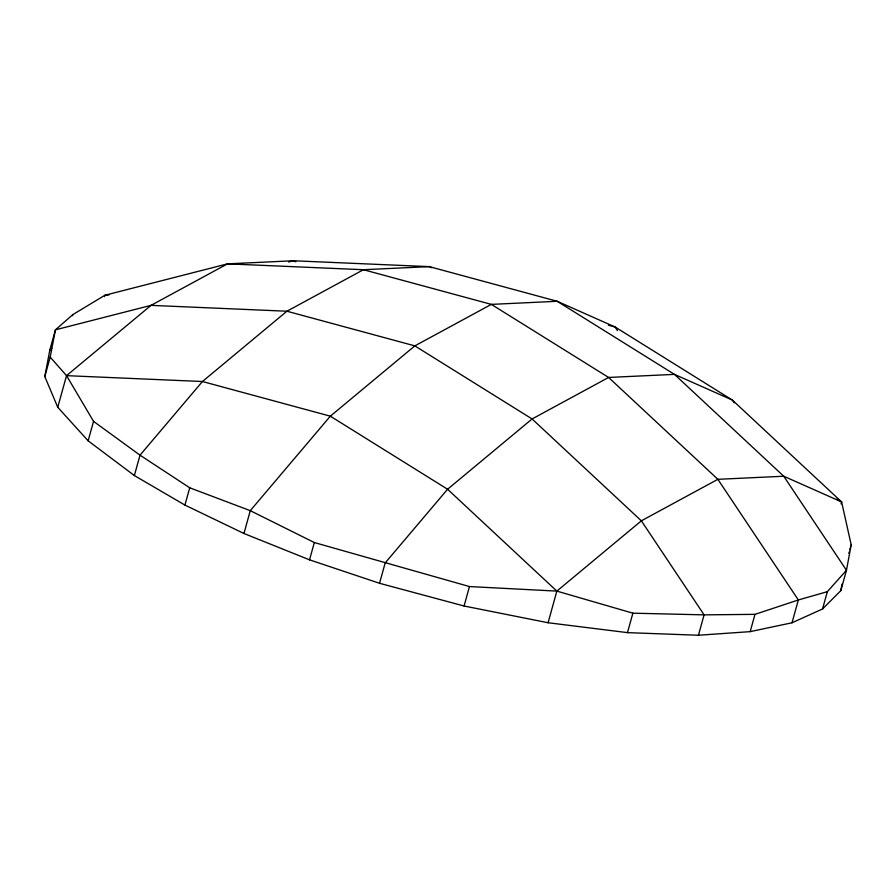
<?xml version="1.0" encoding="UTF-8"?>
<svg xmlns="http://www.w3.org/2000/svg" width="896" height="896" viewBox="0 0 896 896"><rect width="100%" height="100%" fill="white"/><g stroke="black" fill="none" stroke-linecap="round" stroke-linejoin="round"><path stroke-width="1.34" d="M851.2 544.802L846.462 570.27L840.818 590.643L822.55 608.966L792.019 622.776L750.187 631.635L698.432 635.242L627.48 632.632L548.083 622.742L464.072 606.01L379.534 583.285L309.534 559.843L243.947 533.49L184.923 505.075L134.366 475.552L88.144 440.821L57.758 407.277L44.8 376.589L49.795 350.202L55.44 329.829L72.845 314.597L104.922 295.243L227.55 263.85L293.406 260.758L429.307 266.627L557.211 301.291L615.093 326.995L732.346 400.064L841.613 501.928L851.2 544.802L850.864 546.011M840.818 590.643L842.061 584.046M44.8 376.589L50.198 357.123L55.44 329.829L151.032 305.357L227.55 263.85L363.44 269.718L429.307 266.627L431.715 267.702M72.542 315.672L72.845 314.597M57.758 407.277L66.539 375.648L151.032 305.357L286.922 311.226L414.837 345.878L532.09 418.958L641.357 520.822L704.088 614.858L698.432 635.242M104.518 296.666L104.922 295.243L109.088 294.896M88.144 440.821L93.542 421.355L66.539 375.648L50.198 357.123M134.366 475.552L140.022 455.168L202.429 381.517L286.922 311.226L363.44 269.718L491.355 304.382L608.608 377.451L717.875 479.315L798.347 599.962L792.019 622.776M184.923 505.075L189.717 487.794L140.022 455.168L93.542 421.355M243.947 533.49L250.275 510.664L330.333 416.181L414.837 345.878L491.355 304.382L557.211 301.291L674.464 374.371L732.346 400.064L734.194 402.875M309.534 559.843L314.328 542.55L250.275 510.664L189.717 487.794M379.534 583.285L385.19 562.901L447.586 489.25L532.09 418.958L608.608 377.451L674.464 374.371L783.742 476.235L846.462 570.27L827.344 591.685L822.55 608.966M464.072 606.01L469.47 586.555L556.853 591.114L632.878 613.178L704.088 614.858L754.981 614.354L798.347 599.962L827.344 591.685M548.083 622.742L556.853 591.114L641.357 520.822L717.875 479.315L783.742 476.235L841.613 501.928L841.064 503.91M627.48 632.632L632.878 613.178M750.187 631.635L754.981 614.354M848.837 553.314L849.173 552.093M849.856 549.662L850.528 547.232M49.795 350.202L51.71 348.275M288.635 261.99L293.406 260.758L295.826 261.834M66.539 375.648L202.429 381.517L330.333 416.181L447.586 489.25L556.853 591.114M608.362 325.17L615.093 326.995L617.456 330.59M469.47 586.555L314.328 542.55M836.954 498.982L841.613 501.928"/></g></svg>
